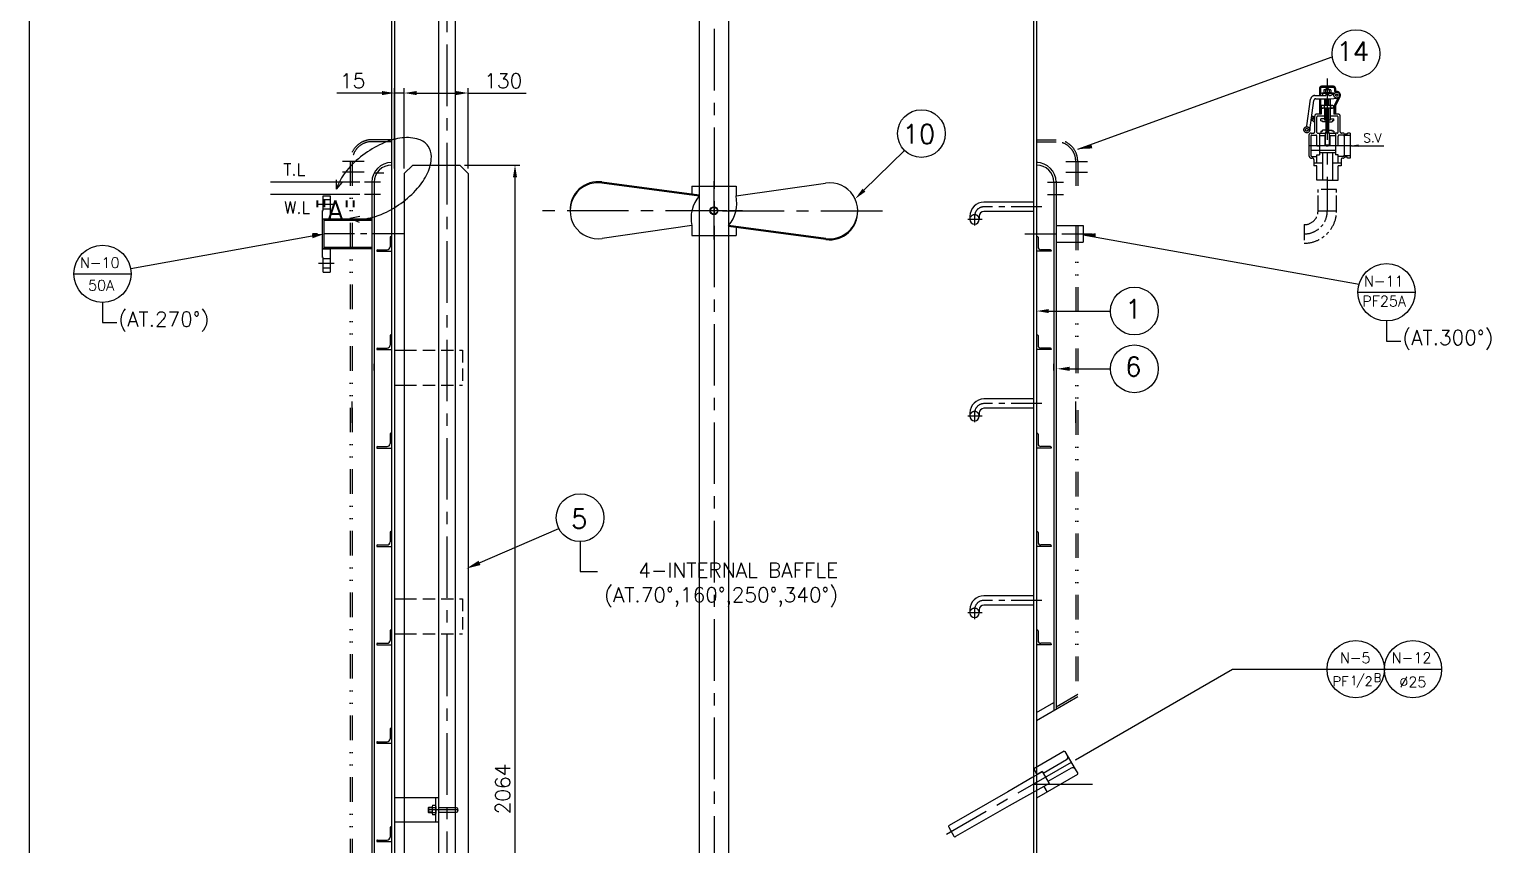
# Model space of a CAD drawing. Extents: x -31592 to 52943, y -66971 to 88202.
# Drawn here: x 0 to 2973, y 1829 to 3486 of the extents above; entities that cross this region are included whole.
import ezdxf

# ---------------------------------------------------------------- set-up
doc = ezdxf.new("R2010")
doc.units = 0
doc.header["$LTSCALE"] = 100
doc.header["$MEASUREMENT"] = 0
for name, pattern in [('CADRA_SOLID', [0]), ('CENTER', [2, 1.25, -0.25, 0.25, -0.25]), ('DIVIDE', [1.25, 0.5, -0.25, 0, -0.25, 0, -0.25]), ('HIDDEN', [0.375, 0.25, -0.125]), ('PHANTOM', [2.5, 1.25, -0.25, 0.25, -0.25, 0.25, -0.25])]:
    doc.linetypes.add(name, pattern=pattern)
doc.layers.get('0').update_dxf_attribs({"linetype": 'CONTINUOUS'})
for name, color, linetype in [('1', 1, 'CENTER'), ('29', 4, 'CADRA_SOLID'), ('4', 4, 'CONTINUOUS'), ('AME_FRZ', 7, 'CONTINUOUS'), ('CENTER', 1, 'CENTER'), ('DIM01', 2, 'CONTINUOUS'), ('L1', 1, 'CENTER'), ('L3', 3, 'CONTINUOUS')]:
    doc.layers.add(name, color=color, linetype=linetype)
doc.styles.add('ROMANS', font='romans.shx')
doc.styles.add('TXT10', font='ROMANS', dxfattribs={"bigfont": 'SPECIAL'})
doc.dimstyles.get("Standard").update_dxf_attribs({"dimscale": 10, "dimtxt": 3, "dimasz": 2.5, "dimexe": 1, "dimexo": 1, "dimgap": 1, "dimtad": 1, "dimdec": 1, "dimzin": 0, "dimdsep": 46, "dimtxsty": 'ROMANS', "dimcen": 1, "dimclrd": 256, "dimclre": 256, "dimclrt": 256, "dimadec": 0, "dimazin": 0, "dimtfac": 1, "dimtdec": 1, "dimtmove": 0, "dimatfit": 3, "dimfxl": 1, "dimtolj": 1, "dimtzin": 0, "dimlwd": -1, "dimlwe": -1, "dimarcsym": 0})

# ---------------------------------------------------------------- blocks, each defined once
blk = doc.blocks.new('*D108')
at = {"layer": '4', "linetype": 'Continuous', "transparency": 16777216}
for p, q in [((742.8, 3203.3), (742.8, 3366.8)), ((762.8, 3203.3), (762.8, 3366.8)), ((717.8, 3356.8), (625.7, 3356.8)), ((762.8, 3356.8), (742.8, 3356.8)), ((787.8, 3356.8), (812.8, 3356.8))]:
    blk.add_line(p, q, dxfattribs=at)
for points in [[(717.8, 3360.9), (717.8, 3352.6), (742.8, 3356.8)], [(787.8, 3360.9), (787.8, 3352.6), (762.8, 3356.8)]]:
    blk.add_solid(points, dxfattribs=at)
at = {"layer": '4', "linetype": 'Continuous', "lineweight": -2, "transparency": 16777216, "insert": (657.8, 3381.8), "char_height": 30, "attachment_point": 5, "style": 'ROMANS'}
blk.add_mtext('\\A1;15', dxfattribs=at)
blk = doc.blocks.new('*D109')
at = {"layer": '4', "linetype": 'Continuous', "transparency": 16777216}
for p, q in [((762.8, 3203.3), (762.8, 3366.8)), ((892.8, 3203.3), (892.8, 3366.8)), ((787.8, 3356.8), (867.8, 3356.8)), ((892.8, 3356.8), (1010.7, 3356.8))]:
    blk.add_line(p, q, dxfattribs=at)
for points in [[(787.8, 3360.9), (787.8, 3352.6), (762.8, 3356.8)], [(867.8, 3360.9), (867.8, 3352.6), (892.8, 3356.8)]]:
    blk.add_solid(points, dxfattribs=at)
at = {"layer": '4', "linetype": 'Continuous', "lineweight": -2, "transparency": 16777216, "insert": (964.2, 3381.8), "char_height": 30, "attachment_point": 5, "style": 'ROMANS'}
blk.add_mtext('\\A1;130', dxfattribs=at)
blk = doc.blocks.new('*D112')
at = {"layer": '4', "linetype": 'Continuous', "transparency": 16777216}
for p, q in [((885.5, 3210.4), (998, 3210.4)), ((988, 3185.4), (988, 1171.8)), ((902.8, 1146.8), (998, 1146.8))]:
    blk.add_line(p, q, dxfattribs=at)
for points in [[(983.9, 3185.4), (992.2, 3185.4), (988, 3210.4)], [(983.9, 1171.8), (992.2, 1171.8), (988, 1146.8)]]:
    blk.add_solid(points, dxfattribs=at)
at = {"layer": '4', "linetype": 'Continuous', "lineweight": -2, "transparency": 16777216, "insert": (963, 1942), "char_height": 30, "attachment_point": 5, "rotation": 90, "style": 'ROMANS'}
blk.add_mtext('\\A1;2064', dxfattribs=at)

msp = doc.modelspace()

# ---------------------------------------------------------------- linework, layer by layer
at = {"color": 7, "lineweight": -2}
for p, q in [((736.82, 4414.93), (736.82, 1316.86)), ((742.82, 4414.93), (742.82, 1316.86)), ((2042.82, 4414.93), (2042.82, 1316.86)), ((2048.82, 4414.93), (2048.82, 1316.86)), ((736.82, 3235.39), (736.82, 3235.39)), ((2048.82, 3235.39), (2048.82, 3235.39)), ((2051.32, 3215.39), (2048.82, 3215.39)), ((696.82, 3175.39), (696.82, 1296.36)), ((701.82, 3175.39), (701.82, 1296.36)), ((2083.82, 3175.39), (2083.82, 2101.71)), ((2088.82, 3177.89), (2088.82, 2104.6)), ((1913.32, 3106.39), (1913.32, 3099.89)), ((1932.32, 3106.39), (1932.32, 3099.89)), ((733.82, 3063.61), (733.82, 3044.11)), ((2051.82, 3063.61), (2051.82, 3044.11)), ((2143.82, 3087.36), (2143.82, 3053.36)), ((706.82, 3036.61), (706.82, 3035.11)), ((2078.82, 3036.61), (2078.82, 3035.11)), ((733.82, 2863.61), (733.82, 2844.11)), ((2051.82, 2863.61), (2051.82, 2844.11)), ((706.82, 2836.61), (706.82, 2835.11)), ((2078.82, 2836.61), (2078.82, 2835.11)), ((1913.32, 2706.39), (1913.32, 2699.89)), ((1932.32, 2706.39), (1932.32, 2699.89)), ((733.82, 2663.61), (733.82, 2644.11)), ((2051.82, 2663.61), (2051.82, 2644.11)), ((706.82, 2636.61), (706.82, 2635.11)), ((2078.82, 2636.61), (2078.82, 2635.11)), ((733.82, 2463.61), (733.82, 2444.11)), ((2051.82, 2463.61), (2051.82, 2444.11)), ((706.82, 2436.61), (706.82, 2435.11)), ((2078.82, 2436.61), (2078.82, 2435.11)), ((1913.32, 2306.39), (1913.32, 2299.89)), ((1932.32, 2306.39), (1932.32, 2299.89)), ((733.82, 2263.61), (733.82, 2244.11)), ((2051.82, 2263.61), (2051.82, 2244.11)), ((706.82, 2236.61), (706.82, 2235.11)), ((2078.82, 2236.61), (2078.82, 2235.11)), ((733.82, 2063.61), (733.82, 2044.11)), ((706.82, 2036.61), (706.82, 2035.11)), ((733.82, 1863.61), (733.82, 1844.11)), ((706.82, 1836.61), (706.82, 1835.11))]:
    msp.add_line(p, q, dxfattribs=at)
at = {"lineweight": -2}
for p, q in [((1362.57, 4368.15), (1362.57, 3167.48)), ((1422.57, 4368.15), (1422.57, 3167.48)), ((1347.58, 3167.48), (1437.58, 3167.48)), ((1347.58, 3167.48), (1347.58, 3151.52)), ((1437.58, 3167.48), (1437.58, 3147.48)), ((598.18, 3118.33), (598.18, 3147.83)), ((598.18, 3147.83), (612.18, 3147.83)), ((612.18, 3139.83), (598.18, 3139.83)), ((612.18, 3147.83), (612.18, 3100.58)), ((2042.82, 3134.89), (1941.82, 3134.89)), ((596.18, 3022.33), (596.18, 3118.33)), ((596.18, 3118.33), (598.18, 3118.33)), ((596.18, 3100.88), (612.18, 3100.88)), ((612.18, 3120.83), (598.18, 3120.83)), ((600.18, 3040.08), (600.18, 3100.58)), ((697.74, 3100.58), (600.18, 3100.58)), ((697.74, 3097.78), (600.18, 3097.78)), ((2042.82, 3115.89), (1941.82, 3115.89)), ((1347.58, 3087.48), (1347.58, 3067.48)), ((1347.58, 3067.48), (1437.58, 3067.48)), ((1362.57, 3067.48), (1362.57, 1467.21)), ((1422.57, 3067.48), (1422.57, 1467.21)), ((1437.58, 3083.44), (1437.58, 3067.48)), ((1437.58, 3083.44), (1437.58, 3067.48)), ((697.74, 3040.08), (596.18, 3040.08)), ((596.18, 3039.78), (612.18, 3039.78)), ((697.74, 3042.88), (600.18, 3042.88)), ((612.18, 3040.08), (612.18, 2992.83)), ((598.18, 3022.33), (596.18, 3022.33)), ((598.18, 2992.83), (598.18, 3022.33)), ((612.18, 3019.83), (598.18, 3019.83)), ((612.18, 3000.83), (598.18, 3000.83)), ((598.18, 2992.83), (612.18, 2992.83)), ((2042.82, 2734.89), (1941.82, 2734.89)), ((2042.82, 2715.89), (1941.82, 2715.89)), ((2042.82, 2334.89), (1941.82, 2334.89)), ((2042.82, 2315.89), (1941.82, 2315.89)), ((2041.43, 1965.74), (1990.47, 1936.32)), ((1990.47, 1936.32), (1871, 1867.88)), ((2063.72, 1947.16), (1992.99, 1907.43)), ((833.35, 1924.34), (742.82, 1924.34)), ((827.35, 1874.34), (827.35, 1924.34)), ((1992.99, 1907.43), (1884.14, 1845.13)), ((833.35, 1874.34), (742.82, 1874.34)), ((1870.12, 1864.57), (1880.83, 1846.01))]:
    msp.add_line(p, q, dxfattribs=at)
at = {"color": 4, "linetype": 'PHANTOM', "lineweight": -2}
for p, q in [((2624.2, 3366.02), (2624.2, 3352.01)), ((2626.43, 3366.02), (2626.43, 3352.01)), ((2652.5, 3370.49), (2628.66, 3370.49)), ((2652.5, 3368.26), (2628.66, 3368.26)), ((2632.91, 3362.82), (2632.91, 3358.15)), ((2645.68, 3363.46), (2634.73, 3363.46)), ((2636.56, 3362.82), (2636.56, 3358.15)), ((2637.54, 3365.49), (2638.28, 3366.23)), ((2637.54, 3365.49), (2637.54, 3363.47)), ((2637.54, 3365.49), (2642.88, 3365.49)), ((2642.14, 3366.23), (2638.28, 3366.23)), ((2642.14, 3366.23), (2642.88, 3365.49)), ((2642.88, 3365.49), (2642.88, 3363.47)), ((2643.86, 3362.82), (2643.86, 3358.15)), ((2647.5, 3362.82), (2647.5, 3358.15)), ((2654.73, 3366.02), (2654.73, 3362.08)), ((2656.96, 3366.02), (2656.96, 3362.08)), ((2598.77, 3289.89), (2606.33, 3344.14)), ((2604.51, 3281.41), (2612.74, 3341.38)), ((2613.47, 3349.27), (2613.47, 3349.27)), ((2615.19, 3352.01), (2636.75, 3352.01)), ((2617.17, 3345.32), (2646.8, 3345.32)), ((2624.2, 3345.32), (2624.2, 3313.74)), ((2626.43, 3345.32), (2626.43, 3313.74)), ((2627.65, 3330.53), (2627.65, 3327.29)), ((2628.97, 3357.51), (2652.53, 3357.51)), ((2628.97, 3356.02), (2628.97, 3357.51)), ((2652.53, 3356.02), (2628.97, 3356.02)), ((2630.27, 3356.02), (2630.27, 3352.01)), ((2649.63, 3331.72), (2630.79, 3331.72)), ((2633.93, 3330.53), (2633.93, 3327.29)), ((2634.68, 3345.32), (2634.68, 3331.72)), ((2645.68, 3357.51), (2634.73, 3357.51)), ((2636.12, 3357.51), (2636.12, 3356.02)), ((2637.54, 3356.02), (2637.54, 3352.33)), ((2637.54, 3345.32), (2637.54, 3331.72)), ((2637.87, 3353.13), (2637.87, 3353.14)), ((2638.98, 3354.25), (2641.32, 3354.25)), ((2642.43, 3353.13), (2642.43, 3353.14)), ((2642.88, 3356.02), (2642.88, 3352.23)), ((2642.88, 3345.32), (2642.88, 3331.72)), ((2643.55, 3352.01), (2645.63, 3352.01)), ((2644.3, 3357.51), (2644.3, 3356.02)), ((2645.74, 3345.32), (2645.74, 3331.72)), ((2646.49, 3330.53), (2646.49, 3327.29)), ((2646.8, 3345.32), (2660.03, 3346.55)), ((2647.82, 3352.58), (2656.62, 3357.52)), ((2650.15, 3356.02), (2650.15, 3353.89)), ((2652.53, 3357.51), (2652.53, 3356.02)), ((2652.77, 3330.53), (2652.77, 3327.29)), ((2654.73, 3329.9), (2654.73, 3313.74)), ((2655.19, 3331.81), (2663, 3347.69)), ((2656.96, 3329.9), (2656.96, 3313.74)), ((2657.19, 3330.82), (2666.18, 3349.11)), ((2614.55, 3296.8), (2608.88, 3301.79)), ((2611.6, 3309.01), (2614.55, 3309.01)), ((2614.55, 3277.62), (2614.55, 3310.02)), ((2627.55, 3313.74), (2618.27, 3313.74)), ((2619.11, 3276.88), (2619.11, 3308.29)), ((2634.68, 3309.78), (2620.6, 3309.78)), ((2626.92, 3300.31), (2626.92, 3304.12)), ((2634.68, 3304.12), (2626.92, 3304.12)), ((2626.92, 3300.31), (2630.47, 3300.31)), ((2653.61, 3326.1), (2627.55, 3326.1)), ((2627.55, 3326.1), (2627.55, 3313.74)), ((2630.47, 3300.31), (2630.47, 3298.46)), ((2649.63, 3326.1), (2630.79, 3326.1)), ((2634.68, 3326.1), (2634.68, 3301.95)), ((2637.54, 3301.95), (2634.68, 3301.95)), ((2637.54, 3326.1), (2637.54, 3276.79)), ((2642.88, 3326.1), (2642.88, 3276.79)), ((2645.74, 3301.95), (2642.88, 3301.95)), ((2645.74, 3326.1), (2645.74, 3301.95)), ((2660.56, 3309.78), (2645.74, 3309.78)), ((2645.74, 3304.12), (2653.49, 3304.12)), ((2653.49, 3300.31), (2649.95, 3300.31)), ((2649.95, 3300.31), (2649.95, 3298.46)), ((2653.49, 3300.31), (2653.49, 3304.12)), ((2653.61, 3326.1), (2653.61, 3313.74)), ((2662.89, 3313.74), (2653.61, 3313.74)), ((2662.05, 3276.88), (2662.05, 3308.29)), ((2666.61, 3277.62), (2666.61, 3310.02)), ((2602.79, 3270.93), (2602.79, 3230.34)), ((2607.25, 3275.39), (2612.32, 3275.39)), ((2608.97, 3271.44), (2616.88, 3271.44)), ((2620.6, 3275.39), (2624.2, 3275.39)), ((2624.2, 3275.39), (2624.2, 3231.3)), ((2624.2, 3275.39), (2636.07, 3275.39)), ((2624.2, 3270.45), (2634.96, 3270.45)), ((2626.92, 3279.31), (2626.92, 3275.49)), ((2626.92, 3279.31), (2630.47, 3279.31)), ((2637.54, 3298.46), (2630.47, 3298.46)), ((2630.47, 3279.31), (2630.47, 3281.15)), ((2637.54, 3281.15), (2630.47, 3281.15)), ((2634.96, 3270.45), (2634.96, 3250.44)), ((2637.54, 3276.79), (2636.07, 3275.86)), ((2636.07, 3275.86), (2636.07, 3251.35)), ((2636.07, 3275.86), (2644.35, 3275.86)), ((2637.54, 3276.79), (2642.88, 3276.79)), ((2642.88, 3298.46), (2649.95, 3298.46)), ((2642.88, 3281.15), (2649.95, 3281.15)), ((2642.88, 3276.79), (2644.35, 3275.86)), ((2644.35, 3275.86), (2644.35, 3251.35)), ((2644.35, 3275.39), (2656.96, 3275.39)), ((2645.46, 3270.45), (2656.96, 3270.45)), ((2645.46, 3270.45), (2645.46, 3250.44)), ((2649.95, 3279.31), (2649.95, 3281.15)), ((2653.49, 3279.31), (2649.95, 3279.31)), ((2653.49, 3279.31), (2653.49, 3275.49)), ((2656.96, 3275.39), (2656.96, 3231.3)), ((2660.56, 3275.39), (2656.96, 3275.39)), ((2672.19, 3271.44), (2664.28, 3271.44)), ((2672.93, 3275.39), (2668.84, 3275.39)), ((2687.06, 3270.4), (2674.42, 3269.74)), ((2679.4, 3273.16), (2675.81, 3273.16)), ((2687.06, 3275.39), (2681.63, 3275.39)), ((2687.06, 3275.39), (2687.06, 3224.15)), ((2606.74, 3269.21), (2606.74, 3230.34)), ((2608.6, 3240.61), (2658.14, 3240.61)), ((2619.11, 3249.77), (2619.11, 3269.21)), ((2619.12, 3249.77), (2624.2, 3249.77)), ((2634.96, 3250.44), (2637.12, 3250.44)), ((2634.96, 3250.44), (2640.21, 3249.26)), ((2636.07, 3251.35), (2637.54, 3250.08)), ((2636.07, 3251.35), (2644.35, 3251.35)), ((2640.21, 3249.26), (2645.46, 3250.44)), ((2644.35, 3251.35), (2642.88, 3250.08)), ((2643.3, 3250.44), (2645.46, 3250.44)), ((2662.04, 3249.77), (2656.96, 3249.77)), ((2662.05, 3249.77), (2662.05, 3269.21)), ((2674.42, 3269.21), (2674.42, 3230.34)), ((2610.65, 3224.15), (2608.83, 3224.15)), ((2608.97, 3228.11), (2619.11, 3228.11)), ((2612.89, 3221.92), (2612.89, 3209.03)), ((2630.54, 3214.22), (2612.89, 3214.22)), ((2612.89, 3214.22), (2612.89, 3209.03)), ((2619.11, 3214.22), (2619.11, 3231.3)), ((2619.11, 3231.3), (2624.2, 3231.3)), ((2656.96, 3235.11), (2624.2, 3235.11)), ((2668.28, 3214.22), (2650.62, 3214.22)), ((2662.05, 3231.3), (2656.96, 3231.3)), ((2662.05, 3214.22), (2662.05, 3231.3)), ((2672.19, 3228.11), (2662.05, 3228.11)), ((2668.28, 3221.92), (2668.28, 3209.03)), ((2672.93, 3224.15), (2670.51, 3224.15)), ((2687.06, 3229.15), (2674.42, 3229.81)), ((2679.4, 3226.39), (2675.81, 3226.39)), ((2687.06, 3224.15), (2681.63, 3224.15)), ((2619.11, 3209.03), (2612.89, 3209.03)), ((2619.11, 3179.82), (2619.11, 3209.03)), ((2662.05, 3179.82), (2662.05, 3209.03)), ((2668.28, 3209.03), (2662.05, 3209.03)), ((2621.37, 3117.18), (2659.05, 3117.18))]:
    msp.add_line(p, q, dxfattribs=at)
at = {"color": 1, "linetype": 'CENTER', "lineweight": -2}
for p, q in [((2640.21, 3386.5), (2640.21, 3117.18)), ((1392.58, 3177.46), (1392.58, 3059.31)), ((620.18, 3130.33), (588.18, 3130.33)), ((620.18, 3010.33), (588.18, 3010.33))]:
    msp.add_line(p, q, dxfattribs=at)
at = {"color": 3, "linetype": 'DIVIDE', "lineweight": -2}
for p, q in [((736.82, 3261.89), (696.82, 3261.89)), ((736.82, 3257.89), (696.82, 3257.89)), ((2048.57, 3261.89), (2088.57, 3261.89)), ((2048.57, 3257.89), (2088.57, 3257.89)), ((652.82, 3217.89), (652.82, 1273.85)), ((656.82, 3217.89), (656.82, 1273.85)), ((2128.57, 3217.89), (2128.82, 3148.15)), ((2132.82, 3217.89), (2132.82, 3148.15)), ((2128.82, 3087.65), (2128.82, 2127.69)), ((2132.82, 3087.65), (2132.82, 2130))]:
    msp.add_line(p, q, dxfattribs=at)
at = {"color": 2, "lineweight": -2}
for p, q in [((681.07, 3217.89), (637.07, 3217.89)), ((2108.32, 3217.89), (2152.32, 3217.89)), ((2115.21, 3217.89), (2147.42, 3217.89)), ((681.07, 3195.89), (637.07, 3195.89)), ((2108.32, 3195.89), (2152.32, 3195.89)), ((714.43, 3175.39), (682.22, 3175.39)), ((2071.21, 3175.39), (2103.42, 3175.39)), ((714.43, 3150.39), (682.22, 3150.39)), ((714.43, 3150.39), (682.22, 3150.39)), ((2071.21, 3150.39), (2103.42, 3150.39)), ((2071.21, 3150.39), (2103.42, 3150.39))]:
    msp.add_line(p, q, dxfattribs=at)
at = {"color": 4, "linetype": 'PHANTOM', "lineweight": -2, "ltscale": 0.25}
for p, q in [((2640.21, 3179.82), (2619.11, 3179.82)), ((2659.05, 3160.66), (2621.37, 3160.66)), ((2621.37, 3117.18), (2621.37, 3160.66)), ((2640.21, 3179.82), (2662.05, 3179.82)), ((2659.05, 3117.18), (2659.05, 3160.66)), ((2593.09, 3089.22), (2593.09, 3051.55))]:
    msp.add_line(p, q, dxfattribs=at)
at = {"linetype": 'Continuous', "lineweight": -2}
for p, q in [((735.32, 3065.11), (736.82, 3065.11)), ((2050.32, 3065.11), (2048.82, 3065.11)), ((706.82, 3035.11), (736.82, 3035.11)), ((708.32, 3038.11), (727.82, 3038.11)), ((2078.82, 3035.11), (2048.82, 3035.11)), ((2077.32, 3038.11), (2057.82, 3038.11)), ((735.32, 2865.11), (736.82, 2865.11)), ((2050.32, 2865.11), (2048.82, 2865.11)), ((706.82, 2835.11), (736.82, 2835.11)), ((708.32, 2838.11), (727.82, 2838.11)), ((2078.82, 2835.11), (2048.82, 2835.11)), ((2077.32, 2838.11), (2057.82, 2838.11)), ((735.32, 2665.11), (736.82, 2665.11)), ((2050.32, 2665.11), (2048.82, 2665.11)), ((706.82, 2635.11), (736.82, 2635.11)), ((708.32, 2638.11), (727.82, 2638.11)), ((2078.82, 2635.11), (2048.82, 2635.11)), ((2077.32, 2638.11), (2057.82, 2638.11)), ((708.32, 2438.11), (727.82, 2438.11)), ((735.32, 2465.11), (736.82, 2465.11)), ((2050.32, 2465.11), (2048.82, 2465.11)), ((2077.32, 2438.11), (2057.82, 2438.11)), ((706.82, 2435.11), (736.82, 2435.11)), ((2078.82, 2435.11), (2048.82, 2435.11)), ((735.32, 2265.11), (736.82, 2265.11)), ((2050.32, 2265.11), (2048.82, 2265.11)), ((706.82, 2235.11), (736.82, 2235.11)), ((708.32, 2238.11), (727.82, 2238.11)), ((2078.82, 2235.11), (2048.82, 2235.11)), ((2077.32, 2238.11), (2057.82, 2238.11)), ((735.32, 2065.11), (736.82, 2065.11)), ((706.82, 2035.11), (736.82, 2035.11)), ((708.32, 2038.11), (727.82, 2038.11)), ((812.15, 1904.34), (811.65, 1903.84)), ((811.65, 1903.84), (811.65, 1894.84)), ((819.35, 1903.84), (811.65, 1903.84)), ((819.35, 1904.34), (812.15, 1904.34)), ((812.15, 1904.34), (812.15, 1894.34)), ((819.35, 1906.7), (819.35, 1891.98)), ((820.11, 1909.16), (826.59, 1909.16)), ((820.11, 1904.25), (826.59, 1904.25)), ((827.51, 1904.34), (826.65, 1903.84)), ((826.65, 1904.34), (826.65, 1894.34)), ((826.65, 1903.84), (827.35, 1903.84)), ((827.35, 1906.7), (827.35, 1891.98)), ((833.35, 1904.34), (867.35, 1904.34)), ((811.65, 1894.84), (812.15, 1894.34)), ((819.35, 1894.84), (811.65, 1894.84)), ((812.15, 1894.34), (819.35, 1894.34)), ((820.11, 1894.43), (826.59, 1894.43)), ((826.59, 1889.53), (820.11, 1889.53)), ((826.65, 1894.84), (827.35, 1894.84)), ((827.51, 1894.34), (826.65, 1894.84)), ((867.35, 1894.34), (833.35, 1894.34)), ((735.32, 1865.11), (736.82, 1865.11)), ((706.82, 1835.11), (736.82, 1835.11)), ((708.32, 1838.11), (727.82, 1838.11))]:
    msp.add_line(p, q, dxfattribs=at)
at = {"linetype": 'CENTER', "lineweight": -2, "ltscale": 0.5}
for p, q in [((2088.82, 3087.39), (2143.82, 3087.36)), ((2088.82, 3053.39), (2143.82, 3053.36))]:
    msp.add_line(p, q, dxfattribs=at)
at = {"color": 4, "linetype": 'ByBlock', "lineweight": -2}
for p, q in [((2128.03, 2001.08), (2447.56, 2185.54)), ((2447.56, 2185.54), (2639.68, 2185.54))]:
    msp.add_line(p, q, dxfattribs=at)
at = {"color": 7, "linetype": 'Continuous', "lineweight": -2}
for p, q in [((2104.92, 2018.69), (2043.05, 1982.96)), ((2109.5, 2001.06), (2062.31, 1973.81)), ((2104.92, 2018.69), (2106.57, 2018.24)), ((2106.57, 2018.24), (2127.45, 1982.08)), ((2060.59, 1976.8), (2042.75, 1966.5)), ((2043.05, 1982.96), (2049.62, 1971.58)), ((2132.16, 1971.49), (2048.82, 1923.37)), ((2060.11, 1977.63), (2049.62, 1971.58)), ((2060.11, 1977.63), (2074.2, 1953.21)), ((2119.19, 1984.28), (2072, 1957.03)), ((2127.46, 1982.06), (2132.61, 1973.15)), ((2132.16, 1971.49), (2132.61, 1973.15)), ((2074.2, 1953.21), (2063.72, 1947.16)), ((2063.72, 1947.16), (2070.29, 1935.77))]:
    msp.add_line(p, q, dxfattribs=at)
at = {"color": 4, "linetype": 'PHANTOM', "lineweight": -2}
for centre, radius in [((2659.49, 3352.39), 5.87), ((2659.49, 3352.39), 2.22), ((2611.6, 3304.89), 1.59), ((2598.52, 3282.13), 6.03), ((2598.52, 3282.13), 2.7)]:
    msp.add_circle(centre, radius, dxfattribs=at)
for centre, radius, start, end in [((2628.66, 3366.02), 4.46, 90, 180), ((2628.66, 3366.02), 2.23, 90, 180), ((2634.74, 3360.54), 2.92, 51.42508, 128.57492), ((2640.28, 3352.3), 11.16, 90.36152, 109.47464), ((2640.14, 3352.3), 11.16, 70.52536, 89.63848), ((2645.68, 3360.54), 2.92, 51.42508, 128.57492), ((2652.5, 3366.02), 4.46, 0, 90), ((2652.5, 3366.02), 2.23, 0, 90), ((2659.19, 3362.08), 4.46, 180, 248.27968), ((2659.19, 3362.08), 2.23, 180, 271.75564), ((2659.49, 3352.39), 7.45, 333.81991, 91.75564), ((2615.19, 3343.09), 8.92, 90, 173.23611), ((2617.17, 3340.86), 4.46, 90, 173.23611), ((2630.79, 3326.98), 4.74, 48.52852, 131.47148), ((2634.74, 3360.43), 2.92, 231.42508, 308.57492), ((2640.88, 3310.96), 20.77, 91.86123, 109.5617), ((2640.28, 3368.67), 11.16, 250.52536, 269.63848), ((2636.75, 3353.13), 1.12, 270, 0), ((2638.98, 3353.14), 1.12, 90, 180), ((2640.14, 3368.67), 11.16, 270.36152, 289.47464), ((2639.53, 3310.96), 20.77, 70.4383, 88.13877), ((2641.32, 3353.14), 1.12, 0, 90), ((2643.55, 3353.13), 1.12, 180, 270), ((2645.68, 3360.43), 2.92, 231.42508, 308.57492), ((2645.63, 3356.48), 4.46, 270, 299.25578), ((2649.63, 3326.98), 4.74, 48.52852, 131.47148), ((2659.19, 3329.9), 4.46, 153.81991, 180), ((2659.19, 3329.9), 2.23, 153.81991, 180), ((2611.6, 3304.89), 4.12, 90, 228.68655), ((2618.27, 3310.02), 3.72, 90, 180), ((2620.6, 3308.29), 1.49, 90, 180), ((2630.79, 3330.84), 4.74, 228.52852, 311.47148), ((2640.88, 3346.86), 20.77, 250.4383, 268.13877), ((2639.53, 3346.86), 20.77, 271.86123, 289.5617), ((2649.63, 3330.84), 4.74, 228.52852, 311.47148), ((2660.56, 3308.29), 1.49, 0, 90), ((2662.89, 3310.02), 3.72, 0, 90), ((2596.56, 3290.15), 2.23, 283.7115, 353.23611), ((2607.25, 3270.93), 4.46, 90, 180), ((2608.97, 3269.21), 2.23, 90, 180), ((2612.32, 3277.62), 2.23, 270, 0), ((2616.88, 3269.21), 2.23, 0, 90), ((2620.6, 3276.88), 1.49, 180, 270), ((2660.56, 3276.88), 1.49, 270, 0), ((2664.28, 3269.21), 2.23, 90, 180), ((2668.84, 3277.62), 2.23, 180, 270), ((2672.19, 3269.21), 2.23, 0, 90), ((2672.93, 3273.9), 1.49, 14.47751, 90), ((2675.81, 3274.65), 1.49, 194.47751, 270), ((2679.4, 3275.39), 2.23, 270, 0), ((2640.21, 3255.04), 5.63, 241.65086, 298.34914), ((2608.97, 3230.34), 6.19, 180, 270), ((2608.97, 3230.34), 2.23, 180, 270), ((2610.65, 3221.92), 2.23, 0, 90), ((2670.51, 3221.92), 2.23, 90, 180), ((2672.19, 3230.34), 2.23, 270, 0), ((2672.93, 3225.64), 1.49, 270, 345.52249), ((2675.81, 3224.9), 1.49, 90, 165.52249), ((2679.4, 3224.15), 2.23, 0, 90)]:
    msp.add_arc(centre, radius, start, end, dxfattribs=at)
at = {"color": 3, "linetype": 'DIVIDE', "lineweight": -2}
for centre, radius, start, end in [((696.82, 3217.89), 44, 90, 180), ((696.82, 3217.89), 40, 90, 180), ((2088.57, 3217.89), 44, 360, 90), ((2088.57, 3217.89), 40, 360, 90)]:
    msp.add_arc(centre, radius, start, end, dxfattribs=at)
at = {"color": 7, "lineweight": -2}
for centre, radius, start, end in [((736.82, 3175.39), 40, 90, 180), ((2048.82, 3175.39), 40, 0, 90), ((736.82, 3175.39), 35, 90, 180), ((2048.82, 3175.39), 35, 0, 90)]:
    msp.add_arc(centre, radius, start, end, dxfattribs=at)
at = {"lineweight": -2}
for centre, radius, start, end in [((1941.82, 3106.39), 28.5, 90, 180), ((1922.82, 3099.89), 9.5, 180, 0), ((1941.82, 3106.39), 9.5, 90, 180), ((1941.82, 2706.39), 28.5, 90, 180), ((1941.82, 2706.39), 9.5, 90, 180), ((1922.82, 2699.89), 9.5, 180, 0), ((1941.82, 2306.39), 28.5, 90, 180), ((1922.82, 2299.89), 9.5, 180, 0), ((1941.82, 2306.39), 9.5, 90, 180), ((1872.22, 1865.78), 2.42, 120, 210), ((1882.93, 1847.22), 2.42, 209.99291, 299.99291)]:
    msp.add_arc(centre, radius, start, end, dxfattribs=at)
at = {"color": 4, "linetype": 'PHANTOM', "lineweight": -2, "ltscale": 0.25}
for radius in [27.96, 65.64]:
    msp.add_arc((2593.41, 3117.18), radius, 270, 0, dxfattribs=at)
at = {"color": 1, "linetype": 'CENTER', "lineweight": -2, "ltscale": 0.25}
msp.add_arc((2593.41, 3117.18), 46.8, 270, 0, dxfattribs=at)
at = {"linetype": 'Continuous', "lineweight": -2}
for centre, radius, start, end in [((735.32, 3063.61), 1.5, 90, 180), ((2050.32, 3063.61), 1.5, 0, 90), ((708.32, 3036.61), 1.5, 90, 180), ((727.82, 3044.11), 6, 270, 0), ((2057.82, 3044.11), 6, 180, 270), ((2077.32, 3036.61), 1.5, 0, 90), ((735.32, 2863.61), 1.5, 90, 180), ((2050.32, 2863.61), 1.5, 0, 90), ((708.32, 2836.61), 1.5, 90, 180), ((727.82, 2844.11), 6, 270, 0), ((2057.82, 2844.11), 6, 180, 270), ((2077.32, 2836.61), 1.5, 0, 90), ((735.32, 2663.61), 1.5, 90, 180), ((2050.32, 2663.61), 1.5, 0, 90), ((708.32, 2636.61), 1.5, 90, 180), ((727.82, 2644.11), 6, 270, 0), ((2057.82, 2644.11), 6, 180, 270), ((2077.32, 2636.61), 1.5, 0, 90), ((708.32, 2436.61), 1.5, 90, 180), ((727.82, 2444.11), 6, 270, 0), ((735.32, 2463.61), 1.5, 90, 180), ((2050.32, 2463.61), 1.5, 0, 90), ((2057.82, 2444.11), 6, 180, 270), ((2077.32, 2436.61), 1.5, 0, 90), ((735.32, 2263.61), 1.5, 90, 180), ((2050.32, 2263.61), 1.5, 0, 90), ((708.32, 2236.61), 1.5, 90, 180), ((727.82, 2244.11), 6, 270, 0), ((2057.82, 2244.11), 6, 180, 270), ((2077.32, 2236.61), 1.5, 0, 90), ((735.32, 2063.61), 1.5, 90, 180), ((708.32, 2036.61), 1.5, 90, 180), ((727.82, 2044.11), 6, 270, 0), ((823.69, 1906.7), 4.34, 145.61575, 214.38425), ((835.59, 1899.34), 16.24, 162.41205, 197.58795), ((823, 1906.7), 4.34, 325.61575, 34.38425), ((811.11, 1899.34), 16.24, 342.41205, 17.58795), ((867.35, 1899.34), 5, 270, 90), ((823.69, 1891.98), 4.34, 145.61575, 214.38425), ((823, 1891.98), 4.34, 325.61575, 34.38425), ((727.82, 1844.11), 6, 270, 0), ((735.32, 1863.61), 1.5, 90, 180), ((708.32, 1836.61), 1.5, 90, 180)]:
    msp.add_arc(centre, radius, start, end, dxfattribs=at)
at = {"color": 7, "linetype": 'Continuous', "lineweight": -2}
for centre, start, end in [((2106.48, 2006.3), 300, 30), ((2122.22, 1979.04), 30, 120)]:
    msp.add_arc(centre, 6.05, start, end, dxfattribs=at)
at = {"layer": '1', "color": 4, "linetype": 'PHANTOM', "lineweight": -2}
for p, q in [((2687.06, 3271.26), (2674.42, 3270.6)), ((2689.46, 3249.77), (2604.11, 3249.77)), ((2630.54, 3235.11), (2630.54, 3179.82)), ((2650.62, 3235.11), (2650.62, 3179.82)), ((2687.06, 3228.29), (2674.42, 3228.95))]:
    msp.add_line(p, q, dxfattribs=at)
at = {"layer": '1', "color": 3, "linetype": 'Continuous', "lineweight": -2}
msp.add_line((701.82, 3194.39), (721.26, 3194.39), dxfattribs=at)
at = {"layer": '1', "color": 1, "lineweight": -2, "ltscale": 0.5}
for p, q in [((2059.55, 3125.39), (1941.82, 3125.39)), ((1938.57, 3099.89), (1908.82, 3099.89)), ((1922.82, 3106.39), (1922.82, 3087.51)), ((1922.82, 2706.39), (1922.82, 2687.51)), ((2059.55, 2725.39), (1941.82, 2725.39)), ((1938.57, 2699.89), (1908.82, 2699.89)), ((2059.55, 2325.39), (1941.82, 2325.39)), ((1938.57, 2299.89), (1908.82, 2299.89)), ((1922.82, 2306.39), (1922.82, 2287.51))]:
    msp.add_line(p, q, dxfattribs=at)
at = {"layer": '1', "lineweight": -2}
for p, q in [((1418.84, 3117.48), (1032.63, 3117.48)), ((1410.27, 3117.48), (1748.4, 3117.48))]:
    msp.add_line(p, q, dxfattribs=at)
at = {"layer": '1', "linetype": 'CENTER', "lineweight": -2, "ltscale": 0.5}
for p, q in [((761.39, 3070.43), (576.36, 3070.33)), ((2025.16, 3070.43), (2108.77, 3070.38))]:
    msp.add_line(p, q, dxfattribs=at)
at = {"layer": '1', "linetype": 'Continuous', "lineweight": -2}
msp.add_line((2042.82, 1951.89), (2162.92, 1951.89), dxfattribs=at)
at = {"layer": '1', "color": 1, "lineweight": -2, "ltscale": 0.5}
for centre in [(1941.82, 3106.39), (1941.82, 2706.39), (1941.82, 2306.39)]:
    msp.add_arc(centre, 19, 90, 180, dxfattribs=at)
at = {"layer": '29', "lineweight": -2}
for p, q in [((672.22, 3175.39), (490.55, 3175.39)), ((672.22, 3150.39), (490.55, 3150.39)), ((672.22, 3150.39), (490.55, 3150.39)), ((2073.82, 2913.58), (2199.22, 2913.58)), ((701.82, 2792.78), (701.82, 2806.01)), ((2083.82, 2792.78), (2083.82, 2806.01)), ((2084.97, 2805.81), (2084.97, 2806.2)), ((2115.97, 2796.2), (2199.22, 2796.2)), ((656.82, 2686.03), (656.82, 2729.5)), ((2128.82, 2686.03), (2128.82, 2729.5)), ((2128.03, 2001.08), (2360.09, 2135.04))]:
    msp.add_line(p, q, dxfattribs=at)
for points in [[(2073.82, 2917.75), (2073.82, 2909.42), (2048.82, 2913.58)], [(2115.97, 2800.37), (2115.97, 2792.03), (2090.97, 2796.2)]]:
    msp.add_solid(points, dxfattribs=at)
at = {"layer": '4', "lineweight": -2}
for p, q in [((0, 5940.03), (0, 0)), ((0, 5940.03), (0, 0)), ((2132.82, 3242.89), (2650.4, 3430.68)), ((2049, 3187.1), (2048.82, 3187.28)), ((624.65, 3161.31), (625.1, 3180.12)), ((624.65, 3161.31), (636.75, 3174.74)), ((651.99, 3102.64), (672.15, 3106.22)), ((651.99, 3102.64), (671.26, 3094.13)), ((90.8, 2989.33), (207.35, 2989.33)), ((2702.43, 2951.78), (2818.98, 2951.78)), ((912.72, 2400.29), (1077.24, 2471.36)), ((2639.68, 2185.54), (2756.23, 2185.54)), ((2756.23, 2185.54), (2872.78, 2185.54))]:
    msp.add_line(p, q, dxfattribs=at)
at = {"layer": '4', "color": 7, "lineweight": -2}
for p, q in [((833.35, 1330.63), (833.35, 4259.35)), ((867.35, 1330.11), (867.35, 4269.63)), ((780.11, 3210.39), (762.83, 3193.34)), ((762.83, 3193.34), (762.83, 1310.78)), ((780.11, 3210.39), (875.54, 3210.39)), ((875.54, 3210.39), (892.82, 3193.34)), ((892.82, 3193.34), (892.82, 1328.89)), ((742.82, 2834.27), (762.83, 2834.27)), ((742.82, 2762.88), (762.83, 2762.88)), ((742.82, 2328.55), (762.83, 2328.55)), ((742.82, 2257.16), (762.83, 2257.16)), ((2048.82, 2081.5), (2132.82, 2130)), ((2048.82, 2097.54), (2083.82, 2117.75)), ((2088.82, 2109.22), (2132.82, 2134.62))]:
    msp.add_line(p, q, dxfattribs=at)
at = {"layer": '4', "color": 2, "linetype": 'HIDDEN', "lineweight": -2, "ltscale": 5}
for p, q in [((1362.6, 3167.48), (1362.6, 3067.48)), ((1422.57, 3167.48), (1422.57, 3067.48))]:
    msp.add_line(p, q, dxfattribs=at)
at = {"layer": '4', "linetype": 'Continuous', "lineweight": -2}
for p, q in [((2108.76, 3053.38), (2132.82, 3053.47)), ((149.07, 2931.06), (149.07, 2890.24)), ((149.07, 2890.24), (178.22, 2890.24)), ((2760.71, 2893.51), (2760.71, 2852.69)), ((2760.71, 2852.69), (2789.86, 2852.69)), ((1120.45, 2444.96), (1120.45, 2384.26)), ((1120.45, 2384.26), (1155.57, 2384.26))]:
    msp.add_line(p, q, dxfattribs=at)
at = {"layer": '4', "color": 2, "linetype": 'HIDDEN', "lineweight": -2}
for p, q in [((762.83, 2834.27), (881.27, 2834.27)), ((881.27, 2834.27), (881.27, 2762.88)), ((762.83, 2762.88), (881.27, 2762.88)), ((762.83, 2328.55), (881.27, 2328.55)), ((881.27, 2328.55), (881.27, 2257.16)), ((762.83, 2257.16), (881.27, 2257.16))]:
    msp.add_line(p, q, dxfattribs=at)
at = {"layer": '4', "linetype": 'Continuous', "lineweight": -2}
for points in [[(1697.73, 3159.21), (1780.03, 3240.26)], [(575.62, 3065.65), (206.43, 2999.59)], [(2143.82, 3068.38), (2704.8, 2968.21)]]:
    msp.add_lwpolyline(points, dxfattribs=at)
at = {"layer": '4', "lineweight": -2}
for centre, radius in [((2698.57, 3436.86), 48.56), ((1814.63, 3274.34), 48.56), ((149.07, 2989.33), 58.28), ((2760.71, 2951.78), 58.28), ((2247.79, 2913.58), 48.56), ((2247.79, 2796.2), 48.56), ((1120.45, 2493.53), 48.56), ((2697.96, 2185.54), 58.28), ((2814.51, 2185.54), 58.28)]:
    msp.add_circle(centre, radius, dxfattribs=at)
for centre, radius, start, end in [((801.9, 3068.55), 203.56, 112.8376, 125.73516), ((774.11, 3134.54), 131.96, 96.80045, 112.8376), ((768.17, 3184.4), 81.74, 72.5784, 96.80045), ((781.85, 3228.02), 36.03, 35.73516, 72.5784), ((781.85, 3228.02), 36.03, 358.89192, 35.73516), ((801.9, 3068.55), 203.56, 125.73516, 138.63272), ((736.15, 3228.9), 81.74, 334.66987, 358.89192), ((748.17, 3115.87), 131.96, 138.63272, 154.66987), ((690.76, 3250.39), 131.96, 318.63272, 334.66987), ((702.78, 3137.35), 81.74, 154.66987, 162.89571), ((637.03, 3297.7), 203.56, 305.73516, 318.63272), ((637.03, 3297.7), 203.56, 292.8376, 305.73516), ((670.76, 3181.85), 81.74, 257.86308, 276.80045), ((664.81, 3231.72), 131.96, 276.80045, 292.8376)]:
    msp.add_arc(centre, radius, start, end, dxfattribs=at)
at = {"layer": '4', "linetype": 'HIDDEN', "lineweight": -2}
for centre in [(1922.82, 3099.89), (1922.82, 2699.89), (1922.82, 2299.89)]:
    msp.add_arc(centre, 9.5, 0, 180, dxfattribs=at)
at = {"layer": '4', "lineweight": -2}
for points in [[(2162.33, 3244.25), (2160.29, 3253.74), (2132.82, 3242.89)], [(917.86, 2397.22), (914.01, 2406.14), (889.19, 2390.13)]]:
    msp.add_solid(points, dxfattribs=at)
at = {"layer": '4', "linetype": 'Continuous', "lineweight": -2}
for points in [[(1700.65, 3156.24), (1679.92, 3141.67), (1694.81, 3162.18)], [(574.84, 3069.74), (600.18, 3070.34), (576.4, 3061.56)], [(2168.79, 3063.52), (2143.82, 3067.88), (2168.85, 3071.85)]]:
    msp.add_solid(points, dxfattribs=at)
at = {"layer": 'AME_FRZ', "lineweight": -2}
for p, q in [((1164.65, 3176.01), (1362.6, 3149.51)), ((1164.65, 3173.98), (1362.6, 3147.48)), ((1437.58, 3147.48), (1619.91, 3173.89)), ((1362.6, 3147.48), (1362.6, 3149.51)), ((1347.58, 3087.48), (1165.25, 3061.07)), ((1422.57, 3087.48), (1422.57, 3085.45)), ((1620.52, 3060.99), (1422.57, 3087.48)), ((1620.52, 3058.95), (1422.57, 3085.45))]:
    msp.add_line(p, q, dxfattribs=at)
for centre, radius, start, end in [((1157.08, 3119.51), 57, 82.3763, 182.04462), ((1157.08, 3117.48), 57, 82.3763, 278.24226), ((1628.08, 3117.48), 57, 262.3763, 98.24226), ((1416.14, 3102.2), 70.12, 139.77927, 192.11835), ((1369.03, 3132.76), 70.12, 319.77927, 12.11835), ((1628.08, 3115.45), 57, 262.3763, 2.04462)]:
    msp.add_arc(centre, radius, start, end, dxfattribs=at)
at = {"layer": 'CENTER', "lineweight": -2}
for p, q in [((1393.28, 5487.02), (1393.28, 923.75)), ((2119.37, 1996.08), (1865.63, 1849.61))]:
    msp.add_line(p, q, dxfattribs=at)
at = {"layer": 'CENTER', "linetype": 'CENTER', "lineweight": -2}
msp.add_line((850.35, 1330.37), (850.35, 4777.94), dxfattribs=at)
at = {"layer": 'CENTER', "linetype": 'Continuous', "lineweight": -2}
msp.add_line((2108.77, 3070.38), (2161.63, 3070.38), dxfattribs=at)
at = {"layer": 'DIM01', "color": 7, "linetype": 'PHANTOM', "lineweight": -2}
for p, q in [((2689.15, 3249.79), (2755.04, 3249.79)), ((2704.09, 3249.79), (2743.65, 3249.79))]:
    msp.add_line(p, q, dxfattribs=at)
msp.add_solid([(2704.09, 3252.28), (2704.09, 3247.3), (2689.15, 3249.79)], dxfattribs=at)
at = {"layer": 'L1', "lineweight": -2}
for p, q in [((1403.91, 3117.48), (1380.8, 3117.48)), ((1450.69, 3117.48), (1422.51, 3117.48)), ((872.35, 1899.34), (810.63, 1899.34))]:
    msp.add_line(p, q, dxfattribs=at)
at = {"layer": 'L1', "linetype": 'Continuous', "lineweight": -2}
msp.add_circle((1392.58, 3117.48), 8, dxfattribs=at)
at = {"layer": 'L3', "linetype": 'Continuous', "lineweight": -2}
msp.add_circle((1392.58, 3117.48), 7, dxfattribs=at)

# ---------------------------------------------------------------- texts
at = {"layer": '4', "color": 7, "lineweight": -2, "style": 'ROMANS'}
for s, height, p in [('14', 38.85, (2658.83, 3422.03)), ('10', 38.85, (1776.23, 3254.03)), ('"A"', 40.793, (578.82, 3097.47)), ('1', 38.85, (2229.03, 2898.46)), ('6', 38.85, (2229.03, 2781.07)), ('5', 38.85, (1102.1, 2471.74))]:
    msp.add_text(s, height=height, dxfattribs=at).set_placement(p)
at = {"layer": '4', "color": 4, "lineweight": -2, "style": 'ROMANS'}
for s, p in [('T.L', (516.67, 3189.19)), ('W.L', (518.29, 3111.74))]:
    msp.add_text(s, height=24.281, dxfattribs=at).set_placement(p)
at = {"layer": '4', "lineweight": -2, "style": 'ROMANS'}
for s, height, p in [('N-10', 21.368, (103.12, 3001.19)), ('50A', 21.368, (119.76, 2955.27)), ('N-11', 21.368, (2714.76, 2963.64)), ('PF25A', 21.368, (2711.44, 2923.04)), ('(AT.270%%D)', 30, (181.07, 2882.06)), ('(AT.300%%D)', 30, (2792.71, 2844.51)), ('N-5', 21.368, (2665.85, 2198.02)), ('N-12', 21.368, (2771.5, 2198.02)), ('PF', 19.425, (2651.11, 2151.13)), ('1', 18.8, (2686.26, 2153.1)), ('/', 18.8, (2698.83, 2154.55)), ('2', 18.8, (2716.26, 2151.73)), ('B', 17.09, (2734.86, 2159.67)), ('%%c25', 21.368, (2786.75, 2148.73))]:
    msp.add_text(s, height=height, dxfattribs=at).set_placement(p)
at = {"layer": '4', "linetype": 'Continuous', "insert": (166.26, 2974.33), "char_height": 30, "attachment_point": 9, "style": 'ROMANS'}
msp.add_mtext('\\A1;', dxfattribs=at)
at = {"layer": '4', "lineweight": -2, "insert": (1645, 2311.7), "char_height": 30, "width": 798, "attachment_point": 9, "style": 'ROMANS'}
msp.add_mtext('{\\Fromans.shx|c0;4-INTERNAL BAFFLE\\P(AT.70%%D,160%%D,250%%D,340%%D)}', dxfattribs=at)
at = {"layer": 'DIM01', "color": 4, "linetype": 'PHANTOM', "lineweight": -2, "style": 'TXT10'}
msp.add_text('S.V', height=17.929, dxfattribs=at).set_placement((2713.38, 3256.5))

# ---------------------------------------------------------------- dimensions: what is measured, and where the dimension line sits
at = {"layer": '4', "linetype": 'Continuous', "lineweight": -2}
for base, p2, text, picture, middle in [((742.82, 3356.76), (742.82, 3193.34), '15', '*D108', (657.84, 3356.76)), ((892.82, 3356.76), (892.82, 3193.34), '130', '*D109', (964.25, 3356.76))]:
    dim = msp.add_linear_dim(base=base, p1=(762.83, 3193.34), p2=p2, text=text, dimstyle='Standard', dxfattribs=at)
    dim.commit()
    dim.dimension.update_dxf_attribs({"geometry": picture, "text_midpoint": middle, "dimtype": 160})
dim = msp.add_linear_dim(base=(988.03, 1146.79), p1=(875.54, 3210.39), p2=(892.82, 1146.79), angle=90, text='2064', dimstyle='Standard', dxfattribs=at)
dim.commit()
dim.dimension.update_dxf_attribs({"geometry": '*D112', "text_midpoint": (988.03, 1941.98), "dimtype": 160})

doc.saveas('drawing.dxf')
